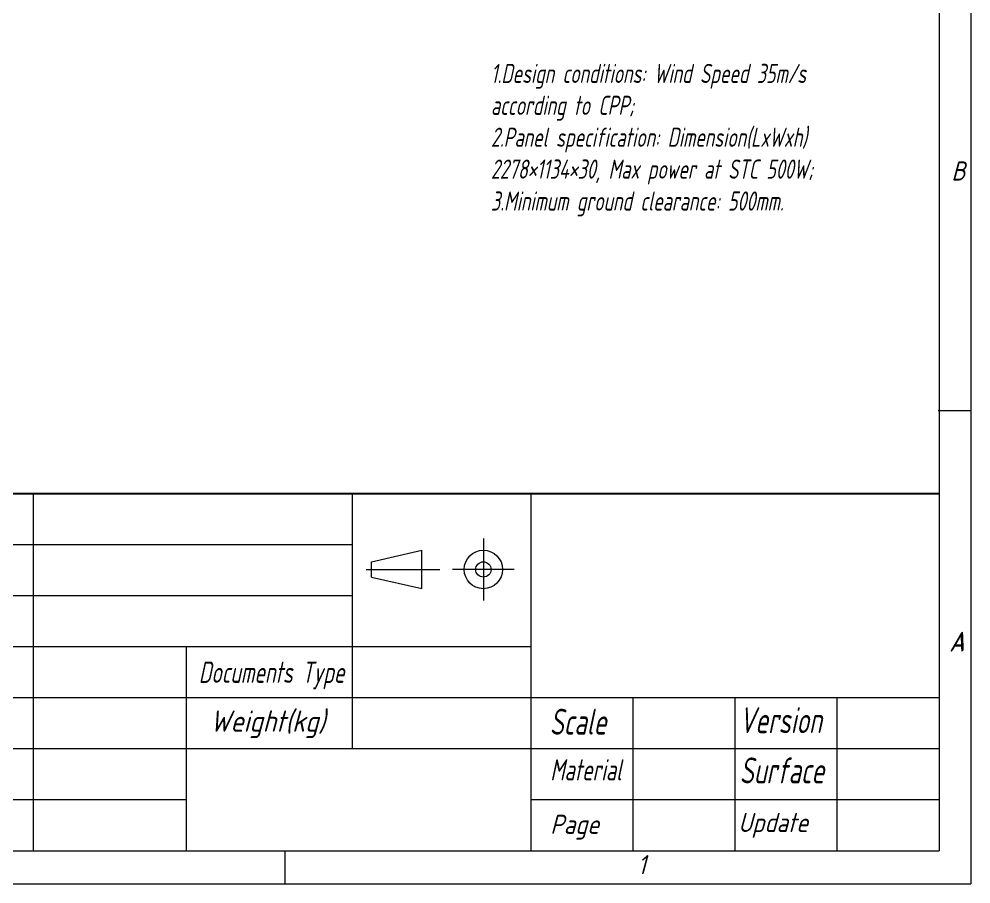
# Model space of a CAD drawing. Header units: millimetres. Extents: x -939 to 77961, y -54291 to 1503.
# Drawn here: x 49929 to 77961, y -54291 to -28815 of the extents above; entities that cross this region are included whole.
import ezdxf

# ---------------------------------------------------------------- set-up
doc = ezdxf.new("R2010")
doc.units = ezdxf.units.MM
doc.layers.add('01 Heavy line', color=7, linetype='Continuous', lineweight=18)
doc.layers.add('03-Text', color=3, linetype='Continuous')
doc.styles.add('GB', font='gbeitc.shx', dxfattribs={"width": 0.8, "bigfont": 'gbcbig.shx'})
doc.styles.add('GreenexSolar', font='gbeitc.shx', dxfattribs={"width": 0.8, "height": 563.571429})
doc.styles.add('样式 1', font='')
doc.styles.get('样式 1').set_extended_font_data('KaiTi_GB2312')

# ---------------------------------------------------------------- blocks, each defined once
blk = doc.blocks.new('00-Greenex-京立蔚蓝英文图框')
blk.add_line((102, -227.78), (410, -227.78))
at = {"layer": '01 Heavy line', "color": 4}
for p, q in [((415, 8), (415, -289)), ((409.88, -214.75), (415, -214.75)), ((268, -227.78), (268, -283.78)), ((318, -227.78), (318, -267.78)), ((346, -227.78), (346, -283.78)), ((338.57, -234.84), (338.57, -244.54)), ((238, -235.78), (318, -235.78)), ((321.04, -238.49), (328.91, -236.68)), ((328.91, -242.69), (328.91, -236.68)), ((321.04, -240.89), (321.04, -238.49)), ((320.21, -239.69), (331.74, -239.69)), ((343.42, -239.69), (333.71, -239.69)), ((321.04, -240.89), (328.91, -242.69)), ((238, -243.78), (318, -243.78)), ((238, -251.78), (346, -251.78)), ((292, -251.78), (292, -283.78)), ((238, -259.78), (410, -259.78)), ((362, -259.78), (362, -283.78)), ((378, -259.78), (378, -283.78)), ((394, -259.78), (394, -283.78)), ((238, -267.78), (410, -267.78)), ((238, -275.78), (292, -275.78)), ((346, -275.78), (410, -275.78)), ((307.44, -283.88), (307.44, -289)), ((307.44, -283.88), (307.44, -289)), ((-5, -289), (415, -289))]:
    blk.add_line(p, q, dxfattribs=at)
at = {"layer": '01 Heavy line', "color": 7, "lineweight": 18}
for p in [(410, 0), (0, -283.78)]:
    blk.add_line(p, (410, -283.78), dxfattribs=at)
at = {"layer": '01 Heavy line', "color": 4}
for radius in [3.01, 1.2]:
    blk.add_circle((338.57, -239.69), radius, dxfattribs=at)
at = {"layer": '01 Heavy line', "color": 4, "style": 'GB'}
for s, height, p in [('B', 3, (411.93, -178.71)), ('A', 3, (411.71, -252.46)), ('Weight(kg)', 3.333, (295.75, -265.13)), ('Page', 3, (349.06, -281.14)), ('Update', 3, (378.52, -280.86)), ('1', 3, (362.76, -287.46))]:
    blk.add_text(s, height=height, dxfattribs=at).set_placement(p)
at = {"layer": '01 Heavy line', "color": 0, "style": '样式 1'}
blk.add_text('YMT', height=0.000998, dxfattribs=at).set_placement((376.36, -228.86))
at = {"layer": '01 Heavy line', "style": 'GB'}
blk.add_text('A', height=3, dxfattribs=at).set_placement((411.59, -252.56))
at = {"layer": '01 Heavy line', "color": 4, "style": 'GB', "width": 0.8}
for s, height, p in [('Documents Type', 3.3333, (293.95, -257.47)), ('Scale', 4.067, (348.97, -265.59)), ('Version', 4.067, (378.68, -265.36)), ('Material', 3.333, (349.06, -272.77)), ('Surface', 4.067, (378.75, -273.23))]:
    blk.add_text(s, height=height, dxfattribs=at).set_placement(p)

msp = doc.modelspace()

# ---------------------------------------------------------------- block references
at = {"xscale": 187.8571428571429, "yscale": 187.8571428571429, "zscale": 187.8571428571429}
msp.add_blockref('00-Greenex-京立蔚蓝英文图框', (0, 0), dxfattribs=at)

# ---------------------------------------------------------------- texts
at = {"layer": '03-Text', "insert": (63825, -30135.4), "char_height": 563.5714, "width": 11130, "attachment_point": 1, "style": 'GreenexSolar'}
msp.add_mtext('1.Design conditions: Wind Speed 35m/s according to CPP;^J2.Panel specification: Dimension(LxWxh) 2278×1134×30, Max power at STC 500W;^J3.Minimum ground clearance: 500mm.', dxfattribs=at)

doc.saveas('drawing.dxf')
